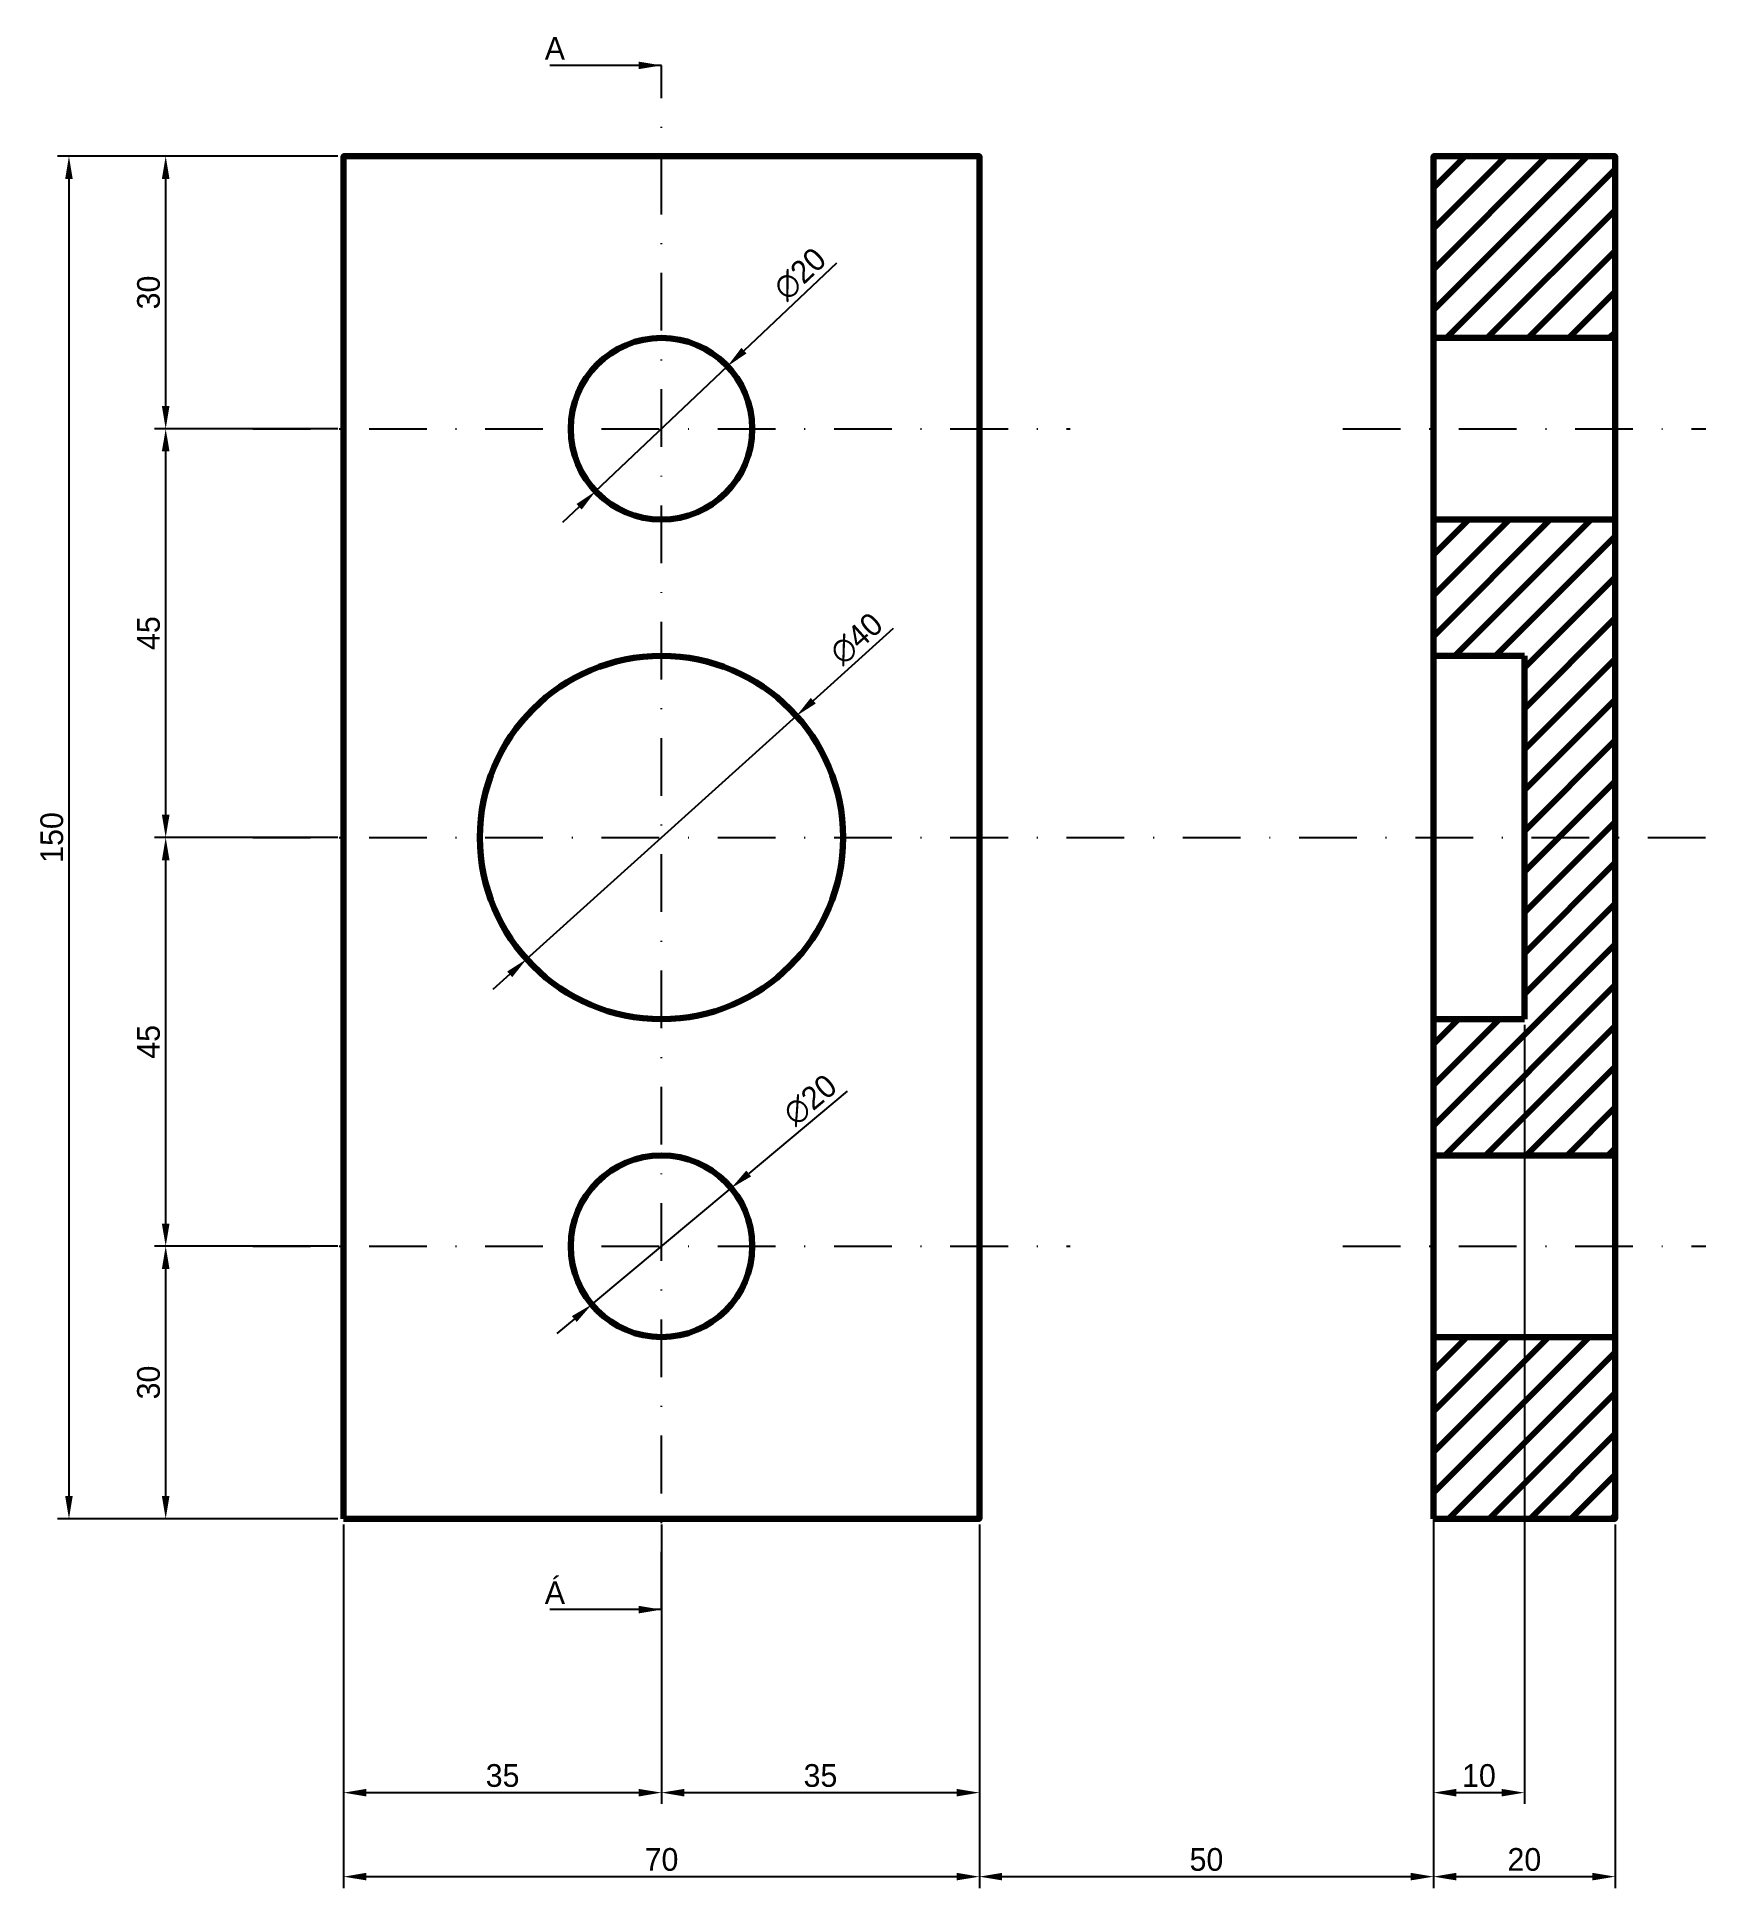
# Model space of a CAD drawing. Header units: millimetres. Extents: x 31 to 215, y -16 to 188.
import ezdxf

# ---------------------------------------------------------------- set-up
doc = ezdxf.new("R2010")
doc.units = ezdxf.units.MM
doc.linetypes.add('ČERCHOVANÁ2', pattern=[12.7, 6.35, -3.175, 0, -3.175])
doc.layers.add('1-Osy', color=10, linetype='ČERCHOVANÁ2')
doc.layers.add('2-Obrysy', color=170, linetype='Continuous', lineweight=100)
doc.dimstyles.new('ISO-25', dxfattribs={"dimtxt": 2.5, "dimasz": 2.5, "dimexe": 1.25, "dimexo": 0.625, "dimtad": 1, "dimtxsty": 'Standard', "dimcen": 2.5, "dimadec": 0, "dimazin": 0, "dimtfac": 1, "dimtmove": 0, "dimatfit": 3, "dimfxl": 1, "dimarcsym": 0})

# ---------------------------------------------------------------- blocks, each defined once
blk = doc.blocks.new('*D2')
at = {"layer": '2-Obrysy', "color": 0, "lineweight": -2, "transparency": 16777216}
for p, q in [((185, 24.38), (185, -15.65)), ((205, 24.38), (205, -15.65)), ((187.5, -14.4), (202.5, -14.4))]:
    blk.add_line(p, q, dxfattribs=at)
at = {"layer": '2-Obrysy', "color": 0, "transparency": 16777216}
for points in [[(187.5, -13.98), (187.5, -14.81), (185, -14.4)], [(202.5, -13.98), (202.5, -14.81), (205, -14.4)]]:
    blk.add_solid(points, dxfattribs=at)
at = {"layer": 'Defpoints', "color": 0, "transparency": 16777216}
for p in [(185, 25), (205, 25), (205, -14.4)]:
    blk.add_point(p, dxfattribs=at)
at = {"layer": '2-Obrysy', "color": 0, "transparency": 16777216, "insert": (195, -12.52), "char_height": 2.5, "attachment_point": 5}
blk.add_mtext('20', dxfattribs=at)
blk = doc.blocks.new('*D3')
at = {"layer": '2-Obrysy', "color": 0, "lineweight": -2, "transparency": 16777216}
for p, q in [((185, 79.38), (185, -6.4)), ((195, 79.38), (195, -6.4)), ((187.5, -5.15), (192.5, -5.15))]:
    blk.add_line(p, q, dxfattribs=at)
at = {"layer": '2-Obrysy', "color": 0, "transparency": 16777216}
for points in [[(187.5, -4.74), (187.5, -5.57), (185, -5.15)], [(192.5, -4.74), (192.5, -5.57), (195, -5.15)]]:
    blk.add_solid(points, dxfattribs=at)
at = {"layer": 'Defpoints', "color": 0, "transparency": 16777216}
for p in [(185, 80), (195, 80), (195, -5.15)]:
    blk.add_point(p, dxfattribs=at)
at = {"layer": '2-Obrysy', "color": 0, "transparency": 16777216, "insert": (190, -3.28), "char_height": 2.5, "attachment_point": 5}
blk.add_mtext('10', dxfattribs=at)
blk = doc.blocks.new('*D4')
at = {"layer": '2-Obrysy', "color": 0, "lineweight": -2, "transparency": 16777216}
for p, q in [((135, 24.38), (135, -15.65)), ((185, 24.38), (185, -15.65)), ((137.5, -14.4), (182.5, -14.4))]:
    blk.add_line(p, q, dxfattribs=at)
at = {"layer": '2-Obrysy', "color": 0, "transparency": 16777216}
for points in [[(137.5, -13.98), (137.5, -14.81), (135, -14.4)], [(182.5, -13.98), (182.5, -14.81), (185, -14.4)]]:
    blk.add_solid(points, dxfattribs=at)
at = {"layer": 'Defpoints', "color": 0, "transparency": 16777216}
for p in [(135, 25), (185, 25), (185, -14.4)]:
    blk.add_point(p, dxfattribs=at)
at = {"layer": '2-Obrysy', "color": 0, "transparency": 16777216, "insert": (160, -12.52), "char_height": 2.5, "attachment_point": 5}
blk.add_mtext('50', dxfattribs=at)
blk = doc.blocks.new('*D5')
at = {"layer": '2-Obrysy', "color": 0, "lineweight": -2, "transparency": 16777216}
for p, q in [((65, 24.38), (65, -15.65)), ((135, 24.38), (135, -15.65)), ((67.5, -14.4), (132.5, -14.4))]:
    blk.add_line(p, q, dxfattribs=at)
at = {"layer": '2-Obrysy', "color": 0, "transparency": 16777216}
for points in [[(67.5, -13.98), (67.5, -14.81), (65, -14.4)], [(132.5, -13.98), (132.5, -14.81), (135, -14.4)]]:
    blk.add_solid(points, dxfattribs=at)
at = {"layer": 'Defpoints', "color": 0, "transparency": 16777216}
for p in [(65, 25), (135, 25), (135, -14.4)]:
    blk.add_point(p, dxfattribs=at)
at = {"layer": '2-Obrysy', "color": 0, "transparency": 16777216, "insert": (100, -12.52), "char_height": 2.5, "attachment_point": 5}
blk.add_mtext('70', dxfattribs=at)
blk = doc.blocks.new('*D6')
at = {"layer": '2-Obrysy', "color": 0, "lineweight": -2, "transparency": 16777216}
for p, q in [((65, 24.38), (65, -6.4)), ((100, 24.38), (100, -6.4)), ((67.5, -5.15), (97.5, -5.15))]:
    blk.add_line(p, q, dxfattribs=at)
at = {"layer": '2-Obrysy', "color": 0, "transparency": 16777216}
for points in [[(67.5, -4.74), (67.5, -5.57), (65, -5.15)], [(97.5, -4.74), (97.5, -5.57), (100, -5.15)]]:
    blk.add_solid(points, dxfattribs=at)
at = {"layer": 'Defpoints', "color": 0, "transparency": 16777216}
for p in [(65, 25), (100, 25), (100, -5.15)]:
    blk.add_point(p, dxfattribs=at)
at = {"layer": '2-Obrysy', "color": 0, "transparency": 16777216, "insert": (82.5, -3.28), "char_height": 2.5, "attachment_point": 5}
blk.add_mtext('35', dxfattribs=at)
blk = doc.blocks.new('*D7')
at = {"layer": '2-Obrysy', "color": 0, "lineweight": -2, "transparency": 16777216}
for p, q in [((100, 24.38), (100, -6.4)), ((135, 24.38), (135, -6.4)), ((102.5, -5.15), (132.5, -5.15))]:
    blk.add_line(p, q, dxfattribs=at)
at = {"layer": '2-Obrysy', "color": 0, "transparency": 16777216}
for points in [[(102.5, -4.74), (102.5, -5.57), (100, -5.15)], [(132.5, -4.74), (132.5, -5.57), (135, -5.15)]]:
    blk.add_solid(points, dxfattribs=at)
at = {"layer": 'Defpoints', "color": 0, "transparency": 16777216}
for p in [(100, 25), (135, 25), (135, -5.15)]:
    blk.add_point(p, dxfattribs=at)
at = {"layer": '2-Obrysy', "color": 0, "transparency": 16777216, "insert": (117.5, -3.28), "char_height": 2.5, "attachment_point": 5}
blk.add_mtext('35', dxfattribs=at)
blk = doc.blocks.new('*D8')
at = {"layer": '2-Obrysy', "color": 0, "lineweight": -2, "transparency": 16777216}
for p, q in [((64.38, 175), (33.51, 175)), ((34.76, 172.5), (34.76, 27.5)), ((64.38, 25), (33.51, 25))]:
    blk.add_line(p, q, dxfattribs=at)
at = {"layer": '2-Obrysy', "color": 0, "transparency": 16777216}
for points in [[(34.34, 172.5), (35.17, 172.5), (34.76, 175)], [(34.34, 27.5), (35.17, 27.5), (34.76, 25)]]:
    blk.add_solid(points, dxfattribs=at)
at = {"layer": 'Defpoints', "color": 0, "transparency": 16777216}
for p in [(65, 175), (34.76, 25), (65, 25)]:
    blk.add_point(p, dxfattribs=at)
at = {"layer": '2-Obrysy', "color": 0, "transparency": 16777216, "insert": (32.88, 100), "char_height": 2.5, "attachment_point": 5, "rotation": 90}
blk.add_mtext('150', dxfattribs=at)
blk = doc.blocks.new('*D9')
at = {"layer": '2-Obrysy', "color": 0, "lineweight": -2, "transparency": 16777216}
for p, q in [((64.38, 55), (44.16, 55)), ((45.41, 27.5), (45.41, 52.5)), ((64.38, 25), (44.16, 25))]:
    blk.add_line(p, q, dxfattribs=at)
at = {"layer": '2-Obrysy', "color": 0, "transparency": 16777216}
for points in [[(44.99, 52.5), (45.83, 52.5), (45.41, 55)], [(44.99, 27.5), (45.83, 27.5), (45.41, 25)]]:
    blk.add_solid(points, dxfattribs=at)
at = {"layer": 'Defpoints', "color": 0, "transparency": 16777216}
for p in [(45.41, 55), (65, 55), (65, 25)]:
    blk.add_point(p, dxfattribs=at)
at = {"layer": '2-Obrysy', "color": 0, "transparency": 16777216, "insert": (43.53, 40), "char_height": 2.5, "attachment_point": 5, "rotation": 90}
blk.add_mtext('30', dxfattribs=at)
blk = doc.blocks.new('*D10')
at = {"layer": '2-Obrysy', "color": 0, "lineweight": -2, "transparency": 16777216}
for p, q in [((64.38, 100), (44.16, 100)), ((45.41, 57.5), (45.41, 97.5)), ((64.38, 55), (44.16, 55))]:
    blk.add_line(p, q, dxfattribs=at)
at = {"layer": '2-Obrysy', "color": 0, "transparency": 16777216}
for points in [[(44.99, 97.5), (45.83, 97.5), (45.41, 100)], [(44.99, 57.5), (45.83, 57.5), (45.41, 55)]]:
    blk.add_solid(points, dxfattribs=at)
at = {"layer": 'Defpoints', "color": 0, "transparency": 16777216}
for p in [(45.41, 100), (65, 100), (65, 55)]:
    blk.add_point(p, dxfattribs=at)
at = {"layer": '2-Obrysy', "color": 0, "transparency": 16777216, "insert": (43.53, 77.5), "char_height": 2.5, "attachment_point": 5, "rotation": 90}
blk.add_mtext('45', dxfattribs=at)
blk = doc.blocks.new('*D11')
at = {"layer": '2-Obrysy', "color": 0, "lineweight": -2, "transparency": 16777216}
for p, q in [((64.38, 145), (44.16, 145)), ((45.41, 102.5), (45.41, 142.5)), ((64.38, 100), (44.16, 100))]:
    blk.add_line(p, q, dxfattribs=at)
at = {"layer": '2-Obrysy', "color": 0, "transparency": 16777216}
for points in [[(44.99, 142.5), (45.83, 142.5), (45.41, 145)], [(44.99, 102.5), (45.83, 102.5), (45.41, 100)]]:
    blk.add_solid(points, dxfattribs=at)
at = {"layer": 'Defpoints', "color": 0, "transparency": 16777216}
for p in [(45.41, 145), (65, 145), (65, 100)]:
    blk.add_point(p, dxfattribs=at)
at = {"layer": '2-Obrysy', "color": 0, "transparency": 16777216, "insert": (43.53, 122.5), "char_height": 2.5, "attachment_point": 5, "rotation": 90}
blk.add_mtext('45', dxfattribs=at)
blk = doc.blocks.new('*D12')
at = {"layer": '2-Obrysy', "color": 0, "lineweight": -2, "transparency": 16777216}
for p, q in [((64.38, 175), (44.16, 175)), ((45.41, 147.5), (45.41, 172.5)), ((64.38, 145), (44.16, 145))]:
    blk.add_line(p, q, dxfattribs=at)
at = {"layer": '2-Obrysy', "color": 0, "transparency": 16777216}
for points in [[(44.99, 172.5), (45.83, 172.5), (45.41, 175)], [(44.99, 147.5), (45.83, 147.5), (45.41, 145)]]:
    blk.add_solid(points, dxfattribs=at)
at = {"layer": 'Defpoints', "color": 0, "transparency": 16777216}
for p in [(45.41, 175), (65, 175), (65, 145)]:
    blk.add_point(p, dxfattribs=at)
at = {"layer": '2-Obrysy', "color": 0, "transparency": 16777216, "insert": (43.53, 160), "char_height": 2.5, "attachment_point": 5, "rotation": 90}
blk.add_mtext('30', dxfattribs=at)
blk = doc.blocks.new('*D13')
at = {"layer": '2-Obrysy', "color": 0, "lineweight": -2, "transparency": 16777216}
for p, q in [((119.27, 163.24), (109.08, 153.59)), ((92.74, 138.12), (107.26, 151.88)), ((90.92, 136.41), (89.11, 134.69))]:
    blk.add_line(p, q, dxfattribs=at)
at = {"layer": '2-Obrysy', "color": 0, "transparency": 16777216}
for points in [[(108.79, 153.9), (109.36, 153.29), (107.26, 151.88)], [(90.64, 136.71), (91.21, 136.1), (92.74, 138.12)]]:
    blk.add_solid(points, dxfattribs=at)
at = {"layer": 'Defpoints', "color": 0, "transparency": 16777216}
for p in [(107.26, 151.88), (92.74, 138.12)]:
    blk.add_point(p, dxfattribs=at)
at = {"layer": '2-Obrysy', "color": 0, "transparency": 16777216, "insert": (115.25, 162.03), "char_height": 2.5, "attachment_point": 5, "rotation": 43.4373}
blk.add_mtext('∅20', dxfattribs=at)
blk = doc.blocks.new('*D14')
at = {"layer": '2-Obrysy', "color": 0, "lineweight": -2, "transparency": 16777216}
for p, q in [((125.51, 123), (116.71, 115.06)), ((85.14, 86.61), (114.86, 113.39)), ((83.29, 84.94), (81.43, 83.26))]:
    blk.add_line(p, q, dxfattribs=at)
at = {"layer": '2-Obrysy', "color": 0, "transparency": 16777216}
for points in [[(116.43, 115.37), (116.99, 114.75), (114.86, 113.39)], [(83.01, 85.25), (83.57, 84.63), (85.14, 86.61)]]:
    blk.add_solid(points, dxfattribs=at)
at = {"layer": 'Defpoints', "color": 0, "transparency": 16777216}
for p in [(114.86, 113.39), (85.14, 86.61)]:
    blk.add_point(p, dxfattribs=at)
at = {"layer": '2-Obrysy', "color": 0, "transparency": 16777216, "insert": (121.47, 121.88), "char_height": 2.5, "attachment_point": 5, "rotation": 42.0274}
blk.add_mtext('∅40', dxfattribs=at)
blk = doc.blocks.new('*D15')
at = {"layer": '2-Obrysy', "color": 0, "lineweight": -2, "transparency": 16777216}
for p, q in [((120.45, 72.06), (109.6, 63.01)), ((92.32, 48.59), (107.68, 61.41)), ((90.4, 46.99), (88.48, 45.39))]:
    blk.add_line(p, q, dxfattribs=at)
at = {"layer": '2-Obrysy', "color": 0, "transparency": 16777216}
for points in [[(109.33, 63.33), (109.87, 62.69), (107.68, 61.41)], [(90.13, 47.31), (90.67, 46.67), (92.32, 48.59)]]:
    blk.add_solid(points, dxfattribs=at)
at = {"layer": 'Defpoints', "color": 0, "transparency": 16777216}
for p in [(107.68, 61.41), (92.32, 48.59)]:
    blk.add_point(p, dxfattribs=at)
at = {"layer": '2-Obrysy', "color": 0, "transparency": 16777216, "insert": (116.37, 71.1), "char_height": 2.5, "attachment_point": 5, "rotation": 39.8322}
blk.add_mtext('∅20', dxfattribs=at)

msp = doc.modelspace()

# ---------------------------------------------------------------- hatches: boundary and pattern name
at = {"layer": '2-Obrysy'}
h = msp.add_hatch(dxfattribs=at)
h.set_pattern_fill('ANSI31', color=256, style=0)
h.paths.add_polyline_path([(205, 155), (185, 155), (185, 175), (205, 175)])
h = msp.add_hatch(dxfattribs=at)
h.set_pattern_fill('ANSI31', color=256)
h.set_pattern_definition([(45, (100, 100), (-2.24506, 2.24506), [])])
h.paths.add_polyline_path([(205, 100), (195, 100), (195, 80), (185, 80), (185, 65), (205, 65)])
h.paths.add_polyline_path([(205, 135), (185, 135), (185, 120), (195, 120), (195, 100), (205, 100)])
h = msp.add_hatch(dxfattribs=at)
h.set_pattern_fill('ANSI31', color=256, style=0)
h.paths.add_polyline_path([(205, 45), (185, 45), (185, 25), (205, 25)])

# ---------------------------------------------------------------- linework, layer by layer
at = {"layer": '1-Osy'}
for p, q in [((100, 15), (100, 185)), ((55, 145), (145, 145)), ((175, 145), (215, 145)), ((55, 100), (215, 100)), ((55, 55), (145, 55)), ((175, 55), (215, 55))]:
    msp.add_line(p, q, dxfattribs=at)
at = {"layer": '2-Obrysy', "lineweight": 100}
for p, q in [((185, 155), (205, 155)), ((185, 135), (205, 135)), ((185, 120), (195, 120)), ((195, 80), (195, 120)), ((185, 80), (195, 80)), ((185, 45), (205, 45))]:
    msp.add_line(p, q, dxfattribs=at)
at = {"layer": '2-Obrysy'}
msp.add_line((185, 65), (205, 65), dxfattribs=at)
at = {"layer": '2-Obrysy', "lineweight": 100}
for points in [[(65, 25), (135, 25), (135, 175), (65, 175)], [(185, 25), (205, 25), (205, 175), (185, 175)]]:
    msp.add_lwpolyline(points, close=True, dxfattribs=at)
for centre, radius in [((100, 145), 10), ((100, 100), 20), ((100, 55), 10)]:
    msp.add_circle(centre, radius, dxfattribs=at)

# ---------------------------------------------------------------- texts
at = {"layer": '2-Obrysy', "char_height": 2.5, "attachment_point": 9}
for s, insert in [('A', (89.375, 185.625)), ('Á', (89.375, 15.625))]:
    msp.add_mtext(s, dxfattribs=dict(at, insert=insert))

# ---------------------------------------------------------------- dimensions: what is measured, and where the dimension line sits
at = {"layer": '2-Obrysy'}
for base, p1, p2, picture, middle in [((34.757, 25), (65, 175), (65, 25), '*D8', (32.882, 100)), ((45.41, 175), (65, 145), (65, 175), '*D12', (43.535, 160)), ((45.41, 145), (65, 100), (65, 145), '*D11', (43.535, 122.5)), ((45.41, 100), (65, 55), (65, 100), '*D10', (43.535, 77.5)), ((45.41, 55), (65, 25), (65, 55), '*D9', (43.535, 40))]:
    dim = msp.add_linear_dim(base=base, p1=p1, p2=p2, angle=90, dimstyle='ISO-25', dxfattribs=at)
    dim.commit()
    dim.dimension.update_dxf_attribs({"geometry": picture, "text_midpoint": middle})
for p1, p2, picture, middle in [((92.739, 138.124), (107.261, 151.876), '*D13', (116.544, 160.665)), ((85.143, 86.61), (114.857, 113.39), '*D14', (122.729, 120.485)), ((92.321, 48.595), (107.679, 61.405), '*D15', (117.575, 69.659))]:
    dim = msp.add_diameter_dim_2p(p1=p1, p2=p2, dimstyle='ISO-25', dxfattribs=at)
    dim.commit()
    dim.dimension.update_dxf_attribs({"geometry": picture, "text_midpoint": middle, "dimtype": 163})
for base, p1, p2, picture, middle in [((195, -5.152), (185, 80), (195, 80), '*D3', (190, -3.277)), ((135, -14.396), (65, 25), (135, 25), '*D5', (100, -12.521)), ((100, -5.152), (65, 25), (100, 25), '*D6', (82.5, -3.277)), ((135, -5.152), (100, 25), (135, 25), '*D7', (117.5, -3.277)), ((185, -14.396), (135, 25), (185, 25), '*D4', (160, -12.521)), ((205, -14.396), (185, 25), (205, 25), '*D2', (195, -12.521))]:
    dim = msp.add_linear_dim(base=base, p1=p1, p2=p2, dimstyle='ISO-25', dxfattribs=at)
    dim.commit()
    dim.dimension.update_dxf_attribs({"geometry": picture, "text_midpoint": middle})

# ---------------------------------------------------------------- leaders
at = {"layer": '2-Obrysy', "annotation_type": 0, "has_hookline": 1, "hookline_direction": 1, "text_width": 1.667}
for points in [[(100, 185), (90, 185)], [(100, 15), (90, 15)]]:
    msp.add_leader(points, dimstyle='ISO-25', dxfattribs=at)

doc.saveas('drawing.dxf')
